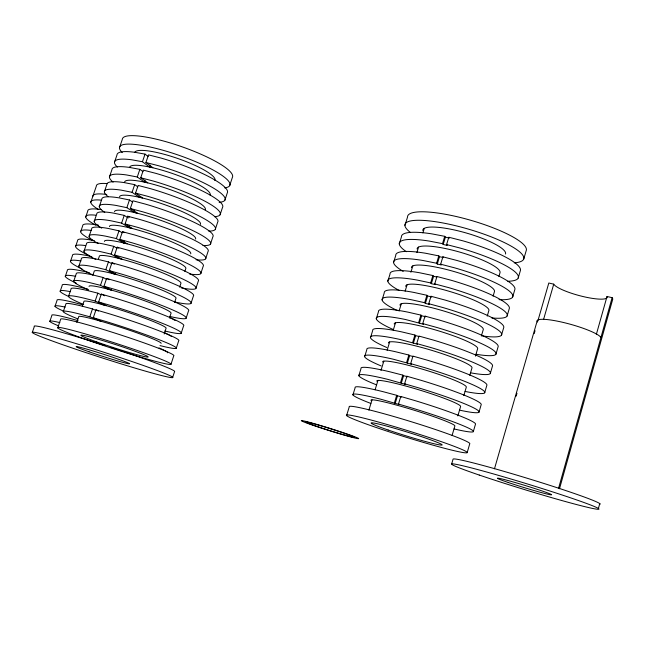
<?xml version="1.0" encoding="UTF-8"?>
<svg xmlns="http://www.w3.org/2000/svg" width="645" height="645" viewBox="0 0 645 645"><rect width="100%" height="100%" fill="white"/><g stroke="black" fill="none" stroke-linecap="round" stroke-linejoin="round"><path stroke-width="0.97" d="M598.391 508.534L599.777 503.519M596.351 334.392L607.018 296.49L612.129 297.676A33.097 6.514 15.1 0 1 612.75 299.159L559.497 488.757M558.602 488.184L612.129 297.676M494.481 468.794L537.301 320.492M516.145 396.175L516.976 393.289M534.213 333.586L535.044 330.7M537.817 321.081L548.806 283.018L553.732 284.163A27.783 5.482 15.1 0 0 583.701 296.692A27.783 5.482 15.1 0 0 607.018 296.49M543.574 319.428L553.732 284.163M467.165 452.637A63.17 3.362 17.2 0 0 379.05 422.209A63.17 3.362 17.2 0 0 374.374 426.861A63.17 3.362 17.2 0 0 467.165 452.637L469.729 443.857A63.105 3.822 17.1 0 0 409.293 421.121A63.105 3.822 17.1 0 0 349.243 406.898L346.599 415.533M473.309 431.626L475.446 424.313A62.968 4.821 17 0 0 414.993 400.61L400.779 396.457L398.489 404.068L399.271 404.528L381.364 399.376A63.017 4.45 17.1 0 0 370.835 403.431M479.001 412.139L481.13 404.85A62.831 5.821 16.9 0 0 421.08 380.324L406.882 376.245L404.592 383.815L405.366 384.323L387.468 379.284A62.879 5.45 17 0 0 376.503 384.847M484.677 392.732L486.798 385.476A62.694 6.805 16.8 0 0 427.135 360.128L412.945 356.113L410.672 363.651L411.429 364.207L393.539 359.273A62.75 6.434 16.9 0 0 381.179 365.957M490.321 373.415L492.433 366.191A62.557 7.788 16.7 0 0 433.158 340.02L418.992 336.077L416.726 343.583L417.468 344.18L399.586 339.359A62.613 7.417 16.8 0 0 386.798 347.518M495.941 354.178L498.045 346.978A62.428 8.756 16.6 0 0 439.164 320.001L425.007 316.131L422.749 323.605L423.475 324.242L405.608 319.533A62.476 8.393 16.7 0 0 393.337 329.579M501.544 335.021L503.632 327.862A62.291 9.715 16.5 0 0 445.139 300.078L430.997 296.273L428.748 303.714L429.457 304.392L425.394 303.392L424.676 302.707L411.599 299.796A62.339 9.361 16.6 0 0 397.054 310.439M507.115 315.945L509.203 308.818A62.162 10.667 16.4 0 0 451.081 280.244L436.955 276.512L434.722 283.913L435.415 284.639L431.352 283.655L430.65 282.929L417.565 280.148A62.21 10.312 16.5 0 0 399.174 290.46M512.67 296.958L514.742 289.855A62.025 11.618 16.3 0 0 457.007 260.491L442.889 256.831L440.664 264.2L441.349 264.966L437.278 264.015L436.592 263.249L423.507 260.588A62.073 11.263 16.4 0 0 403.181 271.368M518.193 278.051L520.257 270.981A61.896 12.553 16.2 0 0 462.9 240.835L448.799 237.239L446.582 244.576L447.251 245.382L443.188 244.463L442.51 243.649L429.425 241.109A61.944 12.199 16.3 0 0 406.398 251.711M523.7 259.217L526.151 250.816A61.751 13.545 16.1 0 0 469.592 219.953A61.751 13.545 16.1 0 0 407.519 217.083L404.979 225.347M451.653 463.989L453.072 459.143A76.948 3.402 17 0 1 533.431 480.178A76.948 3.402 17 0 1 599.39 504.342M452.105 435.383L454.862 425.998A43.892 3.096 17.1 0 0 412.905 409.841A43.892 3.096 17.1 0 0 370.972 400.392M457.845 415.896L460.594 406.56A43.796 3.789 17 0 0 418.903 389.83A43.796 3.789 17 0 0 376.825 381.179M463.828 395.57L466.295 387.202A43.707 4.483 16.9 0 0 424.878 369.908A43.707 4.483 16.9 0 0 382.654 362.055M469.786 375.342L471.971 367.932A43.61 5.16 16.8 0 0 430.82 350.074A43.61 5.16 16.8 0 0 388.459 343.003M475.446 356.121L477.623 348.743A43.513 5.845 16.7 0 0 436.738 330.329A43.513 5.845 16.7 0 0 394.24 324.04M481.355 336.061L483.25 329.635A43.425 6.514 16.6 0 0 442.631 310.672A43.425 6.514 16.6 0 0 399.997 305.158M487.233 316.098L488.854 310.616A43.328 7.176 16.5 0 0 448.501 291.105A43.328 7.176 16.5 0 0 405.729 286.356M493.086 296.224L494.425 291.677A43.239 7.837 16.4 0 0 454.338 271.618A43.239 7.837 16.4 0 0 411.437 267.635M498.916 276.439L499.98 272.811A43.142 8.49 16.3 0 0 460.151 252.219A43.142 8.49 16.3 0 0 417.113 248.986M394.409 402.907L396.699 395.312L383.654 391.829A62.968 4.821 17 0 0 355.145 387.685L352.936 394.885M400.513 382.687L402.794 375.124L389.749 371.77A62.831 5.821 16.9 0 0 361.015 368.553L358.822 375.721M406.592 362.555L408.865 355.032L395.812 351.799A62.694 6.805 16.8 0 0 366.868 349.509L364.675 356.645M412.647 342.511L414.912 335.021L401.851 331.917A62.557 7.788 16.7 0 0 372.689 330.538L370.504 337.641M418.678 322.565L420.927 315.107L407.858 312.124A62.428 8.756 16.6 0 0 378.486 311.656L376.317 318.727M424.676 302.707L426.917 295.281L413.84 292.419A62.291 9.715 16.5 0 0 384.259 292.854L382.098 299.893M430.65 282.929L432.876 275.536L419.798 272.803A62.162 10.667 16.4 0 0 390.007 274.125L387.855 281.139M436.592 263.249L438.818 255.888L425.732 253.267A62.025 11.618 16.3 0 0 395.732 255.476L393.587 262.467M442.51 243.649L444.728 236.328L431.634 233.829A61.896 12.553 16.2 0 0 401.432 236.917L399.295 243.866M395.2 403.375L397.489 395.796L396.699 395.312M401.295 383.203L403.568 375.656L402.794 375.124M407.358 363.111L409.623 355.605L408.865 355.032M413.397 343.116L415.654 335.642L414.912 335.021M419.403 323.209L421.653 315.768L420.927 315.107M425.394 303.392L427.627 295.982L426.917 295.281M431.352 283.655L433.577 276.286L432.876 275.536M437.278 264.015L439.495 256.678L438.818 255.888M443.188 244.463L445.389 237.15L444.728 236.328M368.884 410.156L372.02 399.868M375.092 389.798L377.93 380.486M380.985 370.456L383.807 361.184M387.129 350.275L389.661 341.963M393.257 330.184L395.49 322.831M399.07 311.1L401.295 303.779M405.133 291.185L407.076 284.808M410.897 272.271L412.832 265.917M416.912 252.534L418.565 247.108M422.902 232.877L424.273 228.386M170.957 364.344A59.55 2.959 17.9 0 0 88.954 334.981A59.55 2.959 17.9 0 0 83.229 338.52A59.55 2.959 17.9 0 0 170.957 364.344L173.747 355.847A59.493 3.378 17.9 0 0 118.027 334.094A59.493 3.378 17.9 0 0 60.678 319.251L57.744 327.821M176.23 348.308L178.697 340.786A59.388 4.12 18 0 0 108.368 313.51L95.952 309.874L93.275 317.767L100.967 321.218L89.808 316.784L79.287 313.954A59.437 3.749 18 0 0 77.674 318.815M181.164 333.272L183.631 325.765A59.284 4.862 18.1 0 0 113.705 297.708L101.289 294.12L98.62 301.989L106.24 305.625L102.805 304.674L95.162 301.03L84.624 298.296A59.332 4.491 18.1 0 0 83.657 304.513M186.091 318.283L188.55 310.809A59.179 5.587 18.2 0 0 119.019 281.962L106.61 278.43L103.95 286.267L111.488 290.081L108.062 289.154L100.491 285.332L89.945 282.687A59.235 5.225 18.2 0 0 88.647 289.871M191.001 303.344L193.444 295.894A59.082 6.321 18.3 0 0 124.308 266.28L111.916 262.797L109.263 270.61L116.729 274.593L113.294 273.682L105.796 269.691L95.242 267.135A59.13 5.958 18.3 0 0 92.662 274.843M195.895 288.452L198.329 281.026A58.977 7.039 18.4 0 0 129.589 250.647L117.197 247.212L114.552 255.001L121.945 259.161L118.511 258.274L111.093 254.106L100.523 251.639A59.034 6.676 18.4 0 0 95.799 259.403M200.764 273.617L203.199 266.216A58.88 7.756 18.5 0 0 134.845 235.07L122.461 231.692L119.825 239.448L127.146 243.778L123.711 242.915L116.366 238.569L105.788 236.199A58.929 7.401 18.5 0 0 98.258 243.552M205.626 258.83L208.045 251.453A58.784 8.466 18.6 0 0 140.086 219.55L127.702 216.22L125.082 223.944L132.322 228.459L128.887 227.612L121.615 223.097L111.029 220.808A58.832 8.111 18.6 0 0 101.725 228.153M210.464 244.092L212.882 236.739A58.679 9.175 18.7 0 0 145.302 204.086L132.935 200.805L130.322 208.504L137.49 213.181L134.055 212.358L126.855 207.674L116.261 205.473A58.727 8.82 18.7 0 0 104.788 212.407M215.293 229.402L217.696 222.073A58.582 9.877 18.8 0 0 150.503 188.671L138.143 185.438L135.539 193.113L142.634 197.967L139.199 197.16L132.072 192.307L121.462 190.194A58.63 9.53 18.8 0 0 108.118 196.669M220.098 214.761L222.501 207.464A58.485 10.578 18.9 0 0 155.687 173.312L143.327 170.135L140.739 177.778L147.761 182.801L144.327 182.011L137.272 176.988L126.654 174.972A58.534 10.231 18.9 0 0 113.085 182.148M224.895 200.176L227.282 192.895A58.389 11.271 19.1 0 0 160.855 158.009L148.503 154.881L145.915 162.5L152.865 167.684L149.43 166.918L142.448 161.734L131.822 159.799A58.437 10.925 19 0 0 117.342 167.055M229.668 185.631L232.353 177.472A58.284 11.997 19.2 0 0 181.019 146.439A58.284 11.997 19.2 0 0 122.3 139.417L119.486 147.641M172.586 377.631A73.828 2.959 17.8 0 0 70.966 342.035A73.828 2.959 17.8 0 0 63.718 345.075A73.828 2.959 17.8 0 0 172.586 377.631L174.553 371.633A73.772 3.322 17.9 0 0 124.429 351.944M164.185 333.981L166.055 328.337A43.223 3.265 18.1 0 0 125.848 311.656A43.223 3.265 18.1 0 0 83.923 301.529L82.31 306.254M169.466 318.017L171.014 313.333A43.151 3.805 18.2 0 0 131.072 296.079A43.151 3.805 18.2 0 0 89.066 286.428M174.714 302.11L175.948 298.377A43.07 4.338 18.3 0 0 136.28 280.559A43.07 4.338 18.3 0 0 94.194 271.384L92.912 275.141M179.649 287.194L180.874 283.469A42.997 4.862 18.4 0 0 141.473 265.095A42.997 4.862 18.4 0 0 99.306 256.387L98.346 259.201M184.865 271.4L185.784 268.618A42.925 5.386 18.5 0 0 146.649 249.68A42.925 5.386 18.5 0 0 104.393 241.448M123.711 242.915L124.283 241.214M128.887 227.612L129.532 225.702M134.055 212.358L134.692 210.455M144.327 182.011L144.964 180.124M149.43 166.918L150.067 165.039M89.808 316.784L92.485 308.907L81.963 306.117A59.388 4.12 18 0 0 65.887 304.061L63.283 311.648M95.162 301.03L97.83 293.177L87.285 290.484A59.284 4.862 18.1 0 0 71.071 288.92L68.483 296.482M100.491 285.332L103.144 277.503L92.598 274.907A59.179 5.587 18.2 0 0 76.239 273.835L73.659 281.373M105.796 269.691L108.449 261.894L97.887 259.379A59.082 6.321 18.3 0 0 81.391 258.798L78.819 266.312M111.093 254.106L113.73 246.334L103.16 243.915A58.977 7.039 18.4 0 0 86.527 243.81L83.963 251.3M116.366 238.569L118.994 230.829L108.408 228.499A58.88 7.756 18.5 0 0 91.646 228.878L89.091 236.336M121.615 223.097L124.235 215.382L113.649 213.132A58.784 8.466 18.6 0 0 96.75 213.995L94.202 221.428M126.855 207.674L129.468 199.982L118.865 197.83A58.679 9.175 18.7 0 0 101.829 199.16L99.29 206.569M132.072 192.307L134.676 184.639L124.058 182.575A58.582 9.877 18.8 0 0 106.893 184.381L104.369 191.767M137.272 176.988L139.86 169.353L129.242 167.377A58.485 10.578 18.9 0 0 111.948 169.651L109.424 177.012M142.448 161.734L145.036 154.123L134.402 152.228A58.389 11.271 19.1 0 0 116.979 154.969L114.463 162.298M76.82 322.371L78.763 316.679A43.296 2.733 18 0 1 120.599 327.289A43.296 2.733 18 0 1 161.073 343.39M49.826 321.412L51.898 315.373A60.807 3.499 18 0 1 67.894 317.856L78.037 320.621M55.01 306.335L57.074 300.328A60.703 4.249 18.1 0 1 73.216 302.303L82.439 304.738M60.17 291.322L62.234 285.324A60.598 4.991 18.2 0 1 78.513 286.799L87.752 289.154M65.314 276.35L67.37 270.376A60.493 5.732 18.3 0 1 83.794 271.36L89.341 272.722M70.45 261.435L72.49 255.484A60.396 6.466 18.4 0 1 89.058 255.968L91.832 256.629M75.562 246.567L77.602 240.633A60.291 7.2 18.5 0 1 94.299 240.633M80.649 231.749L82.689 225.839A60.187 7.925 18.6 0 1 98.451 225.153M85.729 216.986L87.752 211.092A60.09 8.643 18.7 0 1 101.571 209.617M90.792 202.272L96.339 186.139A59.92 9.852 18.9 0 1 107.465 183.607M32.25 332.554L34.346 326.491A73.772 3.322 17.9 0 1 105.256 345.631M445.389 237.15L449.452 238.061M439.495 256.678L443.566 257.613L442.889 256.831M433.577 276.286L436.826 277.06M427.627 295.982L431.699 296.974L430.997 296.273M421.653 315.768L425.724 316.792L425.007 316.131M145.915 162.5L158.275 165.66A58.437 10.925 19 0 1 213.745 188.267A58.437 10.925 19 0 1 219.147 202.312M446.582 244.576L460.691 248.196A61.944 12.199 16.3 0 1 512.041 269.521A61.944 12.199 16.3 0 1 507.8 281.276M140.739 177.778L153.099 180.987A58.534 10.231 18.9 0 1 208.77 203.336A58.534 10.231 18.9 0 1 214.414 216.672M415.654 335.642L418.911 336.48M440.664 264.2L454.79 267.885A62.073 11.263 16.4 0 1 507.559 289.718A62.073 11.263 16.4 0 1 499.045 299.643M135.539 193.113L147.907 196.37A58.63 9.53 18.8 0 1 204.392 218.808A58.63 9.53 18.8 0 1 208.73 231.095M434.722 283.913L448.856 287.67A62.21 10.312 16.5 0 1 502.439 309.527A62.21 10.312 16.5 0 1 491.804 317.945M409.623 355.605L412.881 356.467M130.322 208.504L142.698 211.81A58.727 8.82 18.7 0 1 199.998 234.304A58.727 8.82 18.7 0 1 202.973 245.495M428.748 303.714L442.897 307.536A62.339 9.361 16.6 0 1 497.771 329.74A62.339 9.361 16.6 0 1 482.484 335.94M125.082 223.944L137.466 227.306A58.832 8.111 18.6 0 1 196.144 250.147A58.832 8.111 18.6 0 1 196.048 259.766M403.568 375.656L407.64 376.769L406.882 376.245M119.825 239.448L132.217 242.851A58.929 7.401 18.5 0 1 191.904 265.805A58.929 7.401 18.5 0 1 189.63 274.012M422.749 323.605L436.915 327.499A62.476 8.393 16.7 0 1 492.288 349.437A62.476 8.393 16.7 0 1 476.026 354.266M114.552 255.001L126.952 258.452A59.034 6.676 18.4 0 1 188.364 281.873A59.034 6.676 18.4 0 1 181.205 287.855M416.726 343.583L430.9 347.55A62.613 7.417 16.8 0 1 486.548 369.053A62.613 7.417 16.8 0 1 470.56 372.818M397.489 395.796L401.561 396.941L400.779 396.457M109.263 270.61L121.663 274.117A59.13 5.958 18.3 0 1 184.035 297.538A59.13 5.958 18.3 0 1 174.448 301.925M410.672 363.651L424.862 367.69A62.75 6.434 16.9 0 1 480.775 388.758A62.75 6.434 16.9 0 1 465.077 391.442M103.95 286.267L116.358 289.831A59.235 5.225 18.2 0 1 178.979 312.873A59.235 5.225 18.2 0 1 169.651 316.429M404.592 383.815L418.799 387.919A62.879 5.45 17 0 1 474.978 408.543A62.879 5.45 17 0 1 459.571 410.147M98.62 301.989L111.037 305.601A59.332 4.491 18.1 0 1 173.908 328.257A59.332 4.491 18.1 0 1 164.838 330.99M398.489 404.068L412.703 408.245A63.017 4.45 17.1 0 1 469.157 428.417A63.017 4.45 17.1 0 1 454.04 428.933M93.275 317.767L105.699 321.428A59.437 3.749 18 0 1 168.813 343.704A59.437 3.749 18 0 1 160.016 345.591M95.952 309.874L98.5 311.051M92.485 308.907L95.903 310.479M101.289 294.12L104.659 295.781M97.83 293.177L101.209 294.838M103.144 277.503L106.498 279.245M106.61 278.43L109.11 279.728M111.916 262.797L114.391 264.152M108.449 261.894L111.762 263.708M113.73 246.334L117.011 248.22M117.197 247.212L118.825 248.156M118.994 230.829L122.244 232.797M122.461 231.692L124.074 232.676M124.235 215.382L128.258 217.929M127.702 216.22L129.306 217.236M129.468 199.982L132.644 202.103M134.676 184.639L137.82 186.832M139.86 169.353L142.98 171.626M145.036 154.123L148.124 156.461M410.268 232.345A61.815 13.134 16.2 0 1 469.028 229.306A61.815 13.134 16.2 0 1 514.25 262.846M422.773 230.426A43.054 9.143 16.2 0 1 465.94 232.91A43.054 9.143 16.2 0 1 505.511 254.033M114.528 211.713A42.78 6.426 18.7 0 1 156.937 219.018A42.78 6.426 18.7 0 1 195.548 239.061M109.473 226.556A42.852 5.91 18.6 0 1 151.801 234.32A42.852 5.91 18.6 0 1 190.678 253.816M119.567 196.927A42.707 6.934 18.8 0 1 162.056 203.772A42.707 6.934 18.8 0 1 200.41 224.355M129.597 167.49A42.57 7.95 19 0 1 172.239 173.424A42.57 7.95 19 0 1 210.077 195.088M124.59 182.18A42.635 7.45 18.9 0 1 167.16 188.574A42.635 7.45 18.9 0 1 205.255 209.698M134.837 152.155A42.497 8.458 19.1 0 1 179.06 158.944A42.497 8.458 19.1 0 1 214.89 180.535M122.276 152.615A58.34 11.61 19.1 0 1 178.028 154.977A58.34 11.61 19.1 0 1 224.75 187.897M92.807 196.394A59.985 9.361 18.8 0 1 106.756 194.476M110.795 347.421A73.772 3.322 17.9 0 1 123.55 351.646M58.679 325.91A60.848 3.193 17.9 0 1 59.84 322.605M98.54 209.577A60.025 9.07 18.8 0 1 100.894 200.095M159.001 347.921A60.807 3.499 18 0 1 167.458 352.791M95.75 225.178A60.13 8.353 18.7 0 1 95.718 215.196M76.191 283.091A60.533 5.434 18.2 0 1 75.707 276.294M63.718 311.204A60.743 3.951 18 0 1 65.145 307.117M164.854 332.941A60.703 4.249 18.1 0 1 171.304 336.359M68.741 296.539A60.638 4.692 18.1 0 1 70.434 291.677M169.901 317.663A60.598 4.991 18.2 0 1 175.061 320.46M82.036 268.989A60.436 6.176 18.3 0 1 80.964 260.967M92.807 240.585A60.227 7.635 18.6 0 1 91.413 230.467M88.808 255.428A60.332 6.91 18.5 0 1 85.309 245.56M537.543 322.032A33.161 5.499 15.5 0 1 564.81 322.814A33.161 5.499 15.5 0 1 600.93 337.537M313.591 425.257A25.574 0.984 17.4 0 0 353.839 437.302A25.574 0.984 17.4 0 0 322.508 426.297A25.574 0.984 17.4 0 0 313.591 425.257M310.632 424.458A30.089 1.161 17.4 0 0 358.039 438.648A30.089 1.161 17.4 0 0 321.299 425.74A30.089 1.161 17.4 0 0 310.632 424.458M388.121 430.013A37.192 1.983 17.2 0 0 442.147 444.937A37.192 1.983 17.2 0 0 389.596 426.877A37.192 1.983 17.2 0 0 388.121 430.013M96.661 341.898A35.298 1.75 17.9 0 0 148.156 356.991A35.298 1.75 17.9 0 0 98.951 339.447A35.298 1.75 17.9 0 0 96.661 341.898M88.986 351.759A28.041 1.121 17.8 0 0 129.572 363.812A28.041 1.121 17.8 0 0 90.09 350.074A28.041 1.121 17.8 0 0 88.986 351.759M508.26 482.5A28.404 1.145 17 0 0 551.394 494.852A28.404 1.145 17 0 0 513.557 482.065A28.404 1.145 17 0 0 508.26 482.5M479.243 475.051A76.989 3.104 17 0 0 598.028 509.284A76.989 3.104 17 0 0 498.456 475.357A76.989 3.104 17 0 0 479.243 475.051"/></g></svg>
